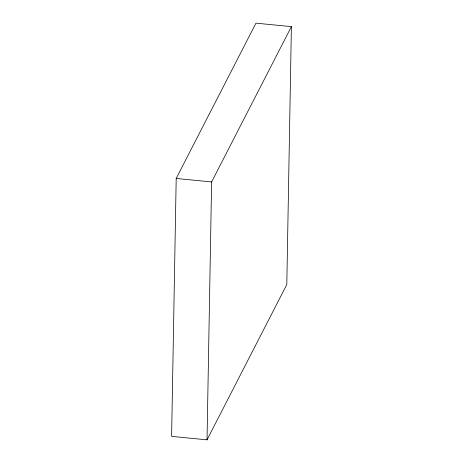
<?xml version="1.0" encoding="UTF-8"?>
<svg xmlns="http://www.w3.org/2000/svg" width="463" height="463" viewBox="0 0 463 463"><rect width="100%" height="100%" fill="white"/><g stroke="black" fill="none" stroke-linecap="round" stroke-linejoin="round"><path stroke-width="0.69" d="M176.195 178.452L171.605 436.372L207.03 439.85L286.805 284.548L291.395 26.628L255.97 23.15L176.195 178.452L211.62 181.93L291.395 26.628M207.03 439.85L211.62 181.93"/></g></svg>
